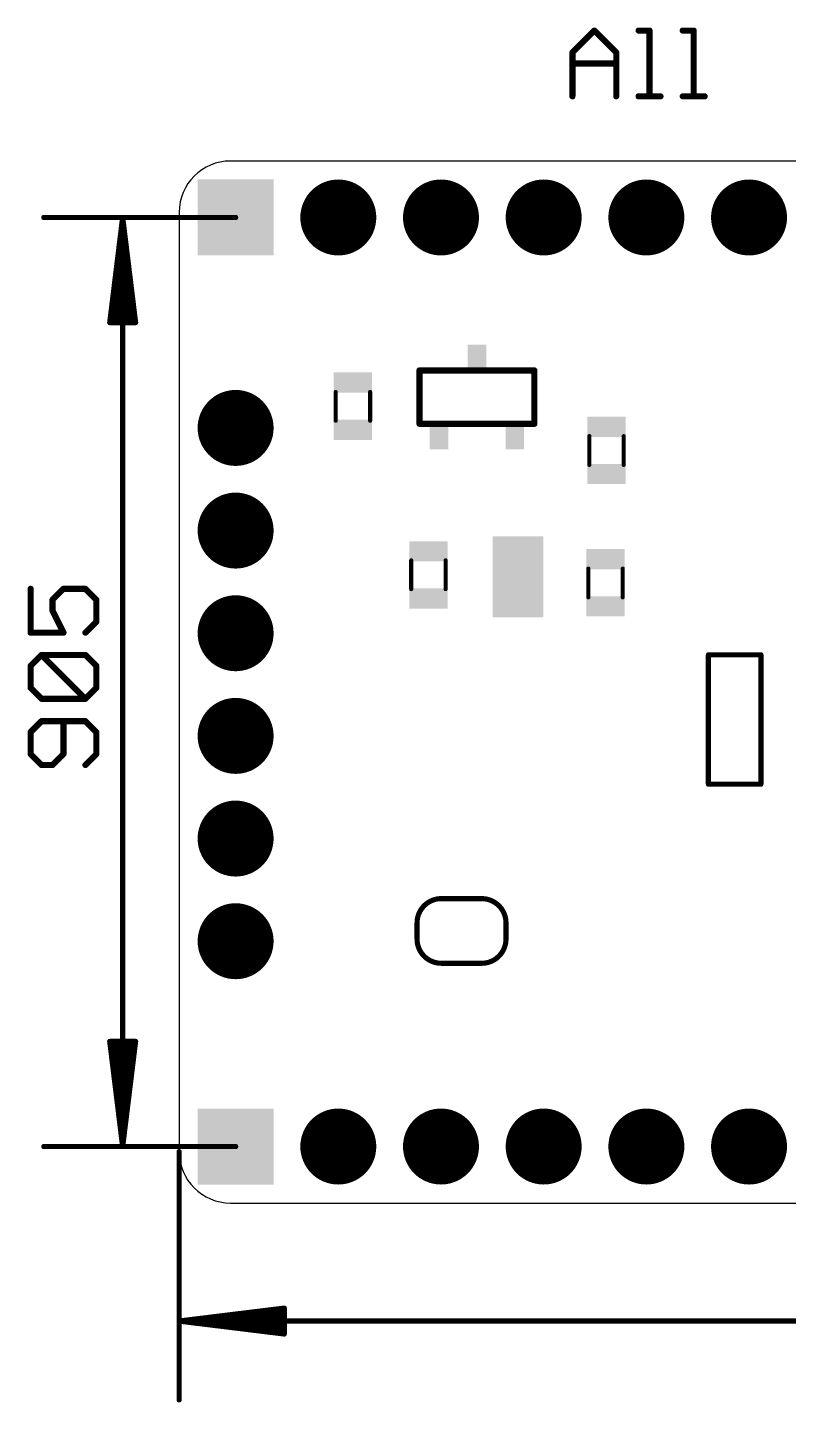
# Model space of a CAD drawing. Extents: x -0.15 to 2.2, y -0.19 to 1.16.
# Drawn here: x -0.148 to 0.593, y -0.194 to 1.145 of the extents above; entities that cross this region are included whole.
import ezdxf

# ---------------------------------------------------------------- set-up
doc = ezdxf.new("R2010")
doc.units = 0
for name, color, linetype in [('17', 82, 'CONTINUOUS'), ('20', 7, 'CONTINUOUS'), ('51', 53, 'CONTINUOUS')]:
    doc.layers.add(name, color=color, linetype=linetype)

# ---------------------------------------------------------------- blocks, each defined once
blk = doc.blocks.new('RECT')
blk.add_solid([(-0.5, -0.5), (0.5, -0.5), (-0.5, 0.5), (0.5, 0.5)])
blk = doc.blocks.new('ROUNDP')
at = {"const_width": 0.5}
blk.add_lwpolyline([(0, -0.25, 1), (0, 0.25, 1), (0, -0.25)], format="xyb", dxfattribs=at)
blk = doc.blocks.new('SQUAREP')
blk.add_solid([(-0.5, -0.5), (0.5, -0.5), (-0.5, 0.5), (0.5, 0.5)])

msp = doc.modelspace()

# ---------------------------------------------------------------- linework, layer by layer
at = {"layer": '20'}
for p, q in [((1.96, 1.015), (0.05, 1.015)), ((0, 0.965), (0, 0.05)), ((0.05, 0), (1.96, 0))]:
    msp.add_line(p, q, dxfattribs=at)
for centre, start, end in [((0.05, 0.965), 90, 180), ((0.05, 0.05), 180, 270)]:
    msp.add_arc(centre, 0.05, start, end, dxfattribs=at)
at = {"layer": '51'}
for points, const_width in [([(0.383, 1.120703), (0.404352, 1.142055)], 0.006), ([(0.404352, 1.142055), (0.425703, 1.120703)], 0.006), ([(0.447455, 1.142055), (0.458131, 1.142055)], 0.006), ([(0.458131, 1.142055), (0.458131, 1.078)], 0.006), ([(0.490425, 1.142055), (0.501101, 1.142055)], 0.006), ([(0.501101, 1.142055), (0.501101, 1.078)], 0.006), ([(0.383, 1.078), (0.383, 1.120703)], 0.006), ([(0.383, 1.110027), (0.425703, 1.110027)], 0.006), ([(0.425703, 1.120703), (0.425703, 1.078)], 0.006), ([(0.447455, 1.078), (0.468806, 1.078)], 0.006), ([(0.490425, 1.078), (0.511776, 1.078)], 0.006), ([(0.055, 0.96), (-0.131772, 0.96)], 0.005118), ([(-0.055, 0.96), (-0.067569, 0.857638)], 0.005118), ([(-0.055, 0.96), (-0.065236, 0.857638)], 0.005118), ([(-0.055, 0.96), (-0.060118, 0.857638)], 0.005118), ([(-0.055, 0.96), (-0.055, 0.055)], 0.005118), ([(-0.042431, 0.857638), (-0.055, 0.96)], 0.005118), ([(-0.049882, 0.857638), (-0.055, 0.96)], 0.005118), ([(-0.044764, 0.857638), (-0.055, 0.96)], 0.005118), ([(-0.067569, 0.857638), (-0.042431, 0.857638)], 0.005118), ([(0.234016, 0.759016), (0.234016, 0.810984)], 0.006), ([(0.234016, 0.810984), (0.345984, 0.810984)], 0.006), ([(0.345984, 0.810984), (0.345984, 0.759016)], 0.006), ([(0.152504, 0.790016), (0.152504, 0.761984)], 0.004), ([(0.186008, 0.790016), (0.186008, 0.761984)], 0.004), ([(0.345984, 0.759016), (0.234016, 0.759016)], 0.006), ([(0.399504, 0.747016), (0.399504, 0.718984)], 0.004), ([(0.433008, 0.747016), (0.433008, 0.718984)], 0.004), ([(0.225992, 0.597984), (0.225992, 0.626016)], 0.004), ([(0.259496, 0.597984), (0.259496, 0.626016)], 0.004), ([(0.398504, 0.618016), (0.398504, 0.589984)], 0.004), ([(0.432008, 0.618016), (0.432008, 0.589984)], 0.004), ([(-0.144673, 0.598301), (-0.144673, 0.555598)], 0.006), ([(-0.123321, 0.587625), (-0.112645, 0.598301)], 0.006), ([(-0.123321, 0.57695), (-0.123321, 0.587625)], 0.006), ([(-0.112645, 0.598301), (-0.091294, 0.598301)], 0.006), ([(-0.091294, 0.598301), (-0.080618, 0.587625)], 0.006), ([(-0.080618, 0.587625), (-0.080618, 0.566274)], 0.006), ([(-0.112645, 0.555598), (-0.123321, 0.57695)], 0.006), ([(-0.080618, 0.566274), (-0.091294, 0.555598)], 0.006), ([(-0.144673, 0.555598), (-0.112645, 0.555598)], 0.006), ([(-0.144673, 0.523171), (-0.133997, 0.533846)], 0.006), ([(-0.133997, 0.533846), (-0.091294, 0.533846)], 0.006), ([(-0.091294, 0.491143), (-0.133997, 0.533846)], 0.006), ([(-0.091294, 0.533846), (-0.080618, 0.523171)], 0.006), ([(0.515409, 0.408008), (0.515409, 0.533992)], 0.005), ([(0.515409, 0.533992), (0.566591, 0.533992)], 0.005), ([(0.566591, 0.533992), (0.566591, 0.408008)], 0.005), ([(-0.144673, 0.501819), (-0.144673, 0.523171)], 0.006), ([(-0.080618, 0.523171), (-0.080618, 0.501819)], 0.006), ([(-0.133997, 0.491143), (-0.144673, 0.501819)], 0.006), ([(-0.080618, 0.501819), (-0.091294, 0.491143)], 0.006), ([(-0.091294, 0.491143), (-0.133997, 0.491143)], 0.006), ([(-0.133997, 0.469391), (-0.144673, 0.458716)], 0.006), ([(-0.091294, 0.469391), (-0.133997, 0.469391)], 0.006), ([(-0.112645, 0.437364), (-0.112645, 0.469391)], 0.006), ([(-0.080618, 0.458716), (-0.091294, 0.469391)], 0.006), ([(-0.144673, 0.458716), (-0.144673, 0.437364)], 0.006), ([(-0.080618, 0.437364), (-0.080618, 0.458716)], 0.006), ([(-0.144673, 0.437364), (-0.133997, 0.426688)], 0.006), ([(-0.133997, 0.426688), (-0.123321, 0.426688)], 0.006), ([(-0.123321, 0.426688), (-0.112645, 0.437364)], 0.006), ([(-0.091294, 0.426688), (-0.080618, 0.437364)], 0.006), ([(0.566591, 0.408008), (0.515409, 0.408008)], 0.005), ([(0.255315, 0.296496), (0.294685, 0.296496)], 0.005), ([(0.231693, 0.257126), (0.231693, 0.272874)], 0.005), ([(0.318307, 0.272874), (0.318307, 0.257126)], 0.005), ([(0.294685, 0.233504), (0.255315, 0.233504)], 0.005), ([(-0.055, 0.055), (-0.067569, 0.157362)], 0.005118), ([(-0.067569, 0.157362), (-0.042431, 0.157362)], 0.005118), ([(-0.055, 0.055), (-0.065236, 0.157362)], 0.005118), ([(-0.055, 0.055), (-0.060118, 0.157362)], 0.005118), ([(-0.042431, 0.157362), (-0.055, 0.055)], 0.005118), ([(-0.049882, 0.157362), (-0.055, 0.055)], 0.005118), ([(-0.044764, 0.157362), (-0.055, 0.055)], 0.005118), ([(0.055, 0.055), (-0.131772, 0.055)], 0.005118), ([(0, 0.05), (0, -0.191772)], 0.005118), ([(0, -0.115), (0.102362, -0.102431)], 0.005118), ([(0, -0.115), (0.102362, -0.104764)], 0.005118), ([(0.102362, -0.102431), (0.102362, -0.127569)], 0.005118), ([(0, -0.115), (0.102362, -0.109882)], 0.005118), ([(0, -0.115), (2.01, -0.115)], 0.005118), ([(0.102362, -0.127569), (0, -0.115)], 0.005118), ([(0.102362, -0.120118), (0, -0.115)], 0.005118), ([(0.102362, -0.125236), (0, -0.115)], 0.005118)]:
    msp.add_lwpolyline(points, dxfattribs=dict(at, const_width=const_width))
for points, const_width in [([(0.405412, 1.143115, 1), (0.403291, 1.140994)], 0.003), ([(0.405412, 1.140994, 1), (0.403291, 1.143115)], 0.003), ([(0.447455, 1.143555, 1), (0.447455, 1.140555)], 0.003), ([(0.459631, 1.142055, 1), (0.456631, 1.142055)], 0.003), ([(0.458131, 1.140555, 1), (0.458131, 1.143555)], 0.003), ([(0.490425, 1.143555, 1), (0.490425, 1.140555)], 0.003), ([(0.502601, 1.142055, 1), (0.499601, 1.142055)], 0.003), ([(0.501101, 1.140555, 1), (0.501101, 1.143555)], 0.003), ([(0.3845, 1.120703, 1), (0.3815, 1.120703)], 0.003), ([(0.381939, 1.121764, 1), (0.384061, 1.119642)], 0.003), ([(0.383, 1.111527, 1), (0.383, 1.108527)], 0.003), ([(0.427203, 1.120703, 1), (0.424203, 1.120703)], 0.003), ([(0.424642, 1.119642, 1), (0.426764, 1.121764)], 0.003), ([(0.425703, 1.108527, 1), (0.425703, 1.111527)], 0.003), ([(0.3815, 1.078, 1), (0.3845, 1.078)], 0.003), ([(0.424203, 1.078, 1), (0.427203, 1.078)], 0.003), ([(0.447455, 1.0795, 1), (0.447455, 1.0765)], 0.003), ([(0.456631, 1.078, 1), (0.459631, 1.078)], 0.003), ([(0.468806, 1.0765, 1), (0.468806, 1.0795)], 0.003), ([(0.490425, 1.0795, 1), (0.490425, 1.0765)], 0.003), ([(0.499601, 1.078, 1), (0.502601, 1.078)], 0.003), ([(0.511776, 1.0765, 1), (0.511776, 1.0795)], 0.003), ([(-0.131772, 0.96128, 1), (-0.131772, 0.95872)], 0.002559), ([(-0.05372, 0.96, 1), (-0.05628, 0.96)], 0.002559), ([(-0.05373, 0.960156, 1), (-0.05627, 0.959844)], 0.002559), ([(-0.053722, 0.960064, 1), (-0.056278, 0.959936)], 0.002559), ([(-0.053727, 0.960127, 1), (-0.056273, 0.959873)], 0.002559), ([(-0.053722, 0.959936, 1), (-0.056278, 0.960064)], 0.002559), ([(-0.053727, 0.959873, 1), (-0.056273, 0.960127)], 0.002559), ([(-0.05373, 0.959844, 1), (-0.05627, 0.960156)], 0.002559), ([(0.055, 0.95872, 1), (0.055, 0.96128)], 0.002559), ([(-0.067569, 0.858917, 1), (-0.067569, 0.856358)], 0.002559), ([(-0.068839, 0.857794, 1), (-0.066299, 0.857482)], 0.002559), ([(-0.066509, 0.857765, 1), (-0.063963, 0.85751)], 0.002559), ([(-0.061396, 0.857702, 1), (-0.05884, 0.857574)], 0.002559), ([(-0.05116, 0.857574, 1), (-0.048604, 0.857702)], 0.002559), ([(-0.046037, 0.85751, 1), (-0.043491, 0.857765)], 0.002559), ([(-0.043701, 0.857482, 1), (-0.041161, 0.857794)], 0.002559), ([(-0.042431, 0.856358, 1), (-0.042431, 0.858917)], 0.002559), ([(0.235516, 0.810984, 1), (0.232516, 0.810984)], 0.003), ([(0.234016, 0.812484, 1), (0.234016, 0.809484)], 0.003), ([(0.347484, 0.810984, 1), (0.344484, 0.810984)], 0.003), ([(0.345984, 0.809484, 1), (0.345984, 0.812484)], 0.003), ([(0.153504, 0.790016, 1), (0.151504, 0.790016)], 0.002), ([(0.187008, 0.790016, 1), (0.185008, 0.790016)], 0.002), ([(0.151504, 0.761984, 1), (0.153504, 0.761984)], 0.002), ([(0.185008, 0.761984, 1), (0.187008, 0.761984)], 0.002), ([(0.234016, 0.760516, 1), (0.234016, 0.757516)], 0.003), ([(0.232516, 0.759016, 1), (0.235516, 0.759016)], 0.003), ([(0.344484, 0.759016, 1), (0.347484, 0.759016)], 0.003), ([(0.345984, 0.757516, 1), (0.345984, 0.760516)], 0.003), ([(0.400504, 0.747016, 1), (0.398504, 0.747016)], 0.002), ([(0.434008, 0.747016, 1), (0.432008, 0.747016)], 0.002), ([(0.398504, 0.718984, 1), (0.400504, 0.718984)], 0.002), ([(0.432008, 0.718984, 1), (0.434008, 0.718984)], 0.002), ([(0.226992, 0.626016, 1), (0.224992, 0.626016)], 0.002), ([(0.260496, 0.626016, 1), (0.258496, 0.626016)], 0.002), ([(0.399504, 0.618016, 1), (0.397504, 0.618016)], 0.002), ([(0.433008, 0.618016, 1), (0.431008, 0.618016)], 0.002), ([(-0.143173, 0.598301, 1), (-0.146173, 0.598301)], 0.003), ([(-0.121821, 0.587625, 1), (-0.124821, 0.587625)], 0.003), ([(-0.124382, 0.588686, 1), (-0.122261, 0.586565)], 0.003), ([(-0.112645, 0.599801, 1), (-0.112645, 0.596801)], 0.003), ([(-0.111585, 0.597241, 1), (-0.113706, 0.599362)], 0.003), ([(-0.090233, 0.599362, 1), (-0.092354, 0.597241)], 0.003), ([(-0.091294, 0.596801, 1), (-0.091294, 0.599801)], 0.003), ([(-0.079118, 0.587625, 1), (-0.082118, 0.587625)], 0.003), ([(-0.081679, 0.586565, 1), (-0.079557, 0.588686)], 0.003), ([(0.224992, 0.597984, 1), (0.226992, 0.597984)], 0.002), ([(0.258496, 0.597984, 1), (0.260496, 0.597984)], 0.002), ([(0.397504, 0.589984, 1), (0.399504, 0.589984)], 0.002), ([(0.431008, 0.589984, 1), (0.433008, 0.589984)], 0.002), ([(-0.12198, 0.577621, 1), (-0.124663, 0.576279)], 0.003), ([(-0.124821, 0.57695, 1), (-0.121821, 0.57695)], 0.003), ([(-0.082118, 0.566274, 1), (-0.079118, 0.566274)], 0.003), ([(-0.079557, 0.565213, 1), (-0.081679, 0.567335)], 0.003), ([(-0.144673, 0.557098, 1), (-0.144673, 0.554098)], 0.003), ([(-0.146173, 0.555598, 1), (-0.143173, 0.555598)], 0.003), ([(-0.113987, 0.554927, 1), (-0.111304, 0.556269)], 0.003), ([(-0.112645, 0.554098, 1), (-0.112645, 0.557098)], 0.003), ([(-0.092354, 0.556659, 1), (-0.090233, 0.554538)], 0.003), ([(-0.132936, 0.534907, 1), (-0.135058, 0.532786)], 0.003), ([(-0.133997, 0.535346, 1), (-0.133997, 0.532346)], 0.003), ([(-0.132936, 0.532786, 1), (-0.135058, 0.534907)], 0.003), ([(-0.090233, 0.534907, 1), (-0.092354, 0.532786)], 0.003), ([(-0.091294, 0.532346, 1), (-0.091294, 0.535346)], 0.003), ([(0.516659, 0.533992, 1), (0.514159, 0.533992)], 0.0025), ([(0.515409, 0.535242, 1), (0.515409, 0.532742)], 0.0025), ([(0.567841, 0.533992, 1), (0.565341, 0.533992)], 0.0025), ([(0.566591, 0.532742, 1), (0.566591, 0.535242)], 0.0025), ([(-0.143173, 0.523171, 1), (-0.146173, 0.523171)], 0.003), ([(-0.145733, 0.524231, 1), (-0.143612, 0.52211)], 0.003), ([(-0.079118, 0.523171, 1), (-0.082118, 0.523171)], 0.003), ([(-0.081679, 0.52211, 1), (-0.079557, 0.524231)], 0.003), ([(-0.143612, 0.50288, 1), (-0.145733, 0.500758)], 0.003), ([(-0.146173, 0.501819, 1), (-0.143173, 0.501819)], 0.003), ([(-0.082118, 0.501819, 1), (-0.079118, 0.501819)], 0.003), ([(-0.079557, 0.500758, 1), (-0.081679, 0.50288)], 0.003), ([(-0.133997, 0.492643, 1), (-0.133997, 0.489643)], 0.003), ([(-0.135058, 0.490083, 1), (-0.132936, 0.492204)], 0.003), ([(-0.092354, 0.492204, 1), (-0.090233, 0.490083)], 0.003), ([(-0.092354, 0.490083, 1), (-0.090233, 0.492204)], 0.003), ([(-0.091294, 0.489643, 1), (-0.091294, 0.492643)], 0.003), ([(-0.133997, 0.470891, 1), (-0.133997, 0.467891)], 0.003), ([(-0.132936, 0.468331, 1), (-0.135058, 0.470452)], 0.003), ([(-0.111145, 0.469391, 1), (-0.114145, 0.469391)], 0.003), ([(-0.090233, 0.470452, 1), (-0.092354, 0.468331)], 0.003), ([(-0.091294, 0.467891, 1), (-0.091294, 0.470891)], 0.003), ([(-0.143173, 0.458716, 1), (-0.146173, 0.458716)], 0.003), ([(-0.145733, 0.459776, 1), (-0.143612, 0.457655)], 0.003), ([(-0.079118, 0.458716, 1), (-0.082118, 0.458716)], 0.003), ([(-0.081679, 0.457655, 1), (-0.079557, 0.459776)], 0.003), ([(-0.143612, 0.438425, 1), (-0.145733, 0.436303)], 0.003), ([(-0.146173, 0.437364, 1), (-0.143173, 0.437364)], 0.003), ([(-0.133997, 0.428188, 1), (-0.133997, 0.425188)], 0.003), ([(-0.135058, 0.425628, 1), (-0.132936, 0.427749)], 0.003), ([(-0.124382, 0.427749, 1), (-0.122261, 0.425628)], 0.003), ([(-0.123321, 0.425188, 1), (-0.123321, 0.428188)], 0.003), ([(-0.114145, 0.437364, 1), (-0.111145, 0.437364)], 0.003), ([(-0.111585, 0.436303, 1), (-0.113706, 0.438425)], 0.003), ([(-0.092354, 0.427749, 1), (-0.090233, 0.425628)], 0.003), ([(-0.082118, 0.437364, 1), (-0.079118, 0.437364)], 0.003), ([(-0.079557, 0.436303, 1), (-0.081679, 0.438425)], 0.003), ([(0.515409, 0.409258, 1), (0.515409, 0.406758)], 0.0025), ([(0.514159, 0.408008, 1), (0.516659, 0.408008)], 0.0025), ([(0.565341, 0.408008, 1), (0.567841, 0.408008)], 0.0025), ([(0.566591, 0.406758, 1), (0.566591, 0.409258)], 0.0025), ([(0.255315, 0.296496, 0.414214), (0.231693, 0.272874)], 0.005), ([(0.255315, 0.297746, 1), (0.255315, 0.295246)], 0.0025), ([(0.255315, 0.295246, 1), (0.255315, 0.297746)], 0.0025), ([(0.318307, 0.272874, 0.414214), (0.294685, 0.296496)], 0.005), ([(0.294685, 0.297746, 1), (0.294685, 0.295246)], 0.0025), ([(0.294685, 0.295246, 1), (0.294685, 0.297746)], 0.0025), ([(0.232943, 0.272874, 1), (0.230443, 0.272874)], 0.0025), ([(0.230443, 0.272874, 1), (0.232943, 0.272874)], 0.0025), ([(0.319557, 0.272874, 1), (0.317057, 0.272874)], 0.0025), ([(0.317057, 0.272874, 1), (0.319557, 0.272874)], 0.0025), ([(0.231693, 0.257126, 0.414214), (0.255315, 0.233504)], 0.005), ([(0.232943, 0.257126, 1), (0.230443, 0.257126)], 0.0025), ([(0.230443, 0.257126, 1), (0.232943, 0.257126)], 0.0025), ([(0.294685, 0.233504, 0.414214), (0.318307, 0.257126)], 0.005), ([(0.319557, 0.257126, 1), (0.317057, 0.257126)], 0.0025), ([(0.317057, 0.257126, 1), (0.319557, 0.257126)], 0.0025), ([(0.255315, 0.234754, 1), (0.255315, 0.232254)], 0.0025), ([(0.255315, 0.232254, 1), (0.255315, 0.234754)], 0.0025), ([(0.294685, 0.234754, 1), (0.294685, 0.232254)], 0.0025), ([(0.294685, 0.232254, 1), (0.294685, 0.234754)], 0.0025), ([(-0.066299, 0.157518, 1), (-0.068839, 0.157206)], 0.002559), ([(-0.067569, 0.158642, 1), (-0.067569, 0.156083)], 0.002559), ([(-0.063963, 0.15749, 1), (-0.066509, 0.157235)], 0.002559), ([(-0.05884, 0.157426, 1), (-0.061396, 0.157298)], 0.002559), ([(-0.048604, 0.157298, 1), (-0.05116, 0.157426)], 0.002559), ([(-0.043491, 0.157235, 1), (-0.046037, 0.15749)], 0.002559), ([(-0.041161, 0.157206, 1), (-0.043701, 0.157518)], 0.002559), ([(-0.042431, 0.156083, 1), (-0.042431, 0.158642)], 0.002559), ([(-0.131772, 0.05628, 1), (-0.131772, 0.05372)], 0.002559), ([(-0.05627, 0.055156, 1), (-0.05373, 0.054844)], 0.002559), ([(-0.056273, 0.055127, 1), (-0.053727, 0.054873)], 0.002559), ([(-0.056278, 0.055064, 1), (-0.053722, 0.054936)], 0.002559), ([(-0.05628, 0.055, 1), (-0.05372, 0.055)], 0.002559), ([(-0.056278, 0.054936, 1), (-0.053722, 0.055064)], 0.002559), ([(-0.056273, 0.054873, 1), (-0.053727, 0.055127)], 0.002559), ([(-0.05627, 0.054844, 1), (-0.05373, 0.055156)], 0.002559), ([(0.055, 0.05372, 1), (0.055, 0.05628)], 0.002559), ([(0.00128, 0.05, 1), (-0.00128, 0.05)], 0.002559), ([(0.103642, -0.102431, 1), (0.101083, -0.102431)], 0.002559), ([(0.102518, -0.103701, 1), (0.102206, -0.101161)], 0.002559), ([(0.10249, -0.106037, 1), (0.102235, -0.103491)], 0.002559), ([(0, -0.11372, 1), (0, -0.11628)], 0.002559), ([(0.000156, -0.11373, 1), (-0.000156, -0.11627)], 0.002559), ([(0.000064, -0.113722, 1), (-0.000064, -0.116278)], 0.002559), ([(0.000127, -0.113727, 1), (-0.000127, -0.116273)], 0.002559), ([(-0.000064, -0.113722, 1), (0.000064, -0.116278)], 0.002559), ([(-0.000127, -0.113727, 1), (0.000127, -0.116273)], 0.002559), ([(-0.000156, -0.11373, 1), (0.000156, -0.11627)], 0.002559), ([(0.102426, -0.11116, 1), (0.102298, -0.108604)], 0.002559), ([(0.102298, -0.121396, 1), (0.102426, -0.11884)], 0.002559), ([(0.101083, -0.127569, 1), (0.103642, -0.127569)], 0.002559), ([(0.102206, -0.128839, 1), (0.102518, -0.126299)], 0.002559), ([(0.102235, -0.126509, 1), (0.10249, -0.123963)], 0.002559), ([(-0.00128, -0.191772, 1), (0.00128, -0.191772)], 0.002559)]:
    msp.add_lwpolyline(points, format="xyb", dxfattribs=dict(at, const_width=const_width))

# ---------------------------------------------------------------- block references
at = {"layer": '17', "xscale": 0.074, "yscale": 0.074}
for name, p, rotation in [('SQUAREP', (0.055, 0.96), 90), ('SQUAREP', (0.055, 0.96), 90), ('ROUNDP', (0.155, 0.96), 90), ('ROUNDP', (0.155, 0.96), 90), ('ROUNDP', (0.255, 0.96), 90), ('ROUNDP', (0.255, 0.96), 90), ('ROUNDP', (0.355, 0.96), 90), ('ROUNDP', (0.355, 0.96), 90), ('ROUNDP', (0.455, 0.96), 90), ('ROUNDP', (0.455, 0.96), 90), ('ROUNDP', (0.555, 0.96), 90), ('ROUNDP', (0.555, 0.96), 90), ('ROUNDP', (0.055, 0.755), 180), ('ROUNDP', (0.055, 0.755), 180), ('ROUNDP', (0.055, 0.655), 180), ('ROUNDP', (0.055, 0.655), 180), ('ROUNDP', (0.055, 0.555), 180), ('ROUNDP', (0.055, 0.555), 180), ('ROUNDP', (0.055, 0.455), 180), ('ROUNDP', (0.055, 0.455), 180), ('ROUNDP', (0.055, 0.355), 180), ('ROUNDP', (0.055, 0.355), 180), ('ROUNDP', (0.055, 0.255), 180), ('ROUNDP', (0.055, 0.255), 180), ('SQUAREP', (0.055, 0.055), 90), ('SQUAREP', (0.055, 0.055), 90), ('ROUNDP', (0.155, 0.055), 90), ('ROUNDP', (0.155, 0.055), 90), ('ROUNDP', (0.255, 0.055), 90), ('ROUNDP', (0.255, 0.055), 90), ('ROUNDP', (0.355, 0.055), 90), ('ROUNDP', (0.355, 0.055), 90), ('ROUNDP', (0.455, 0.055), 90), ('ROUNDP', (0.455, 0.055), 90), ('ROUNDP', (0.555, 0.055), 90), ('ROUNDP', (0.555, 0.055), 90)]:
    msp.add_blockref(name, p, dxfattribs=dict(at, rotation=rotation))
at = {"layer": '51'}
for p, xscale, yscale in [((0.055, 0.96), 0.02, 0.02), ((0.155, 0.96), 0.02, 0.02), ((0.255, 0.96), 0.02, 0.02), ((0.355, 0.96), 0.02, 0.02), ((0.455, 0.96), 0.02, 0.02), ((0.555, 0.96), 0.02, 0.02), ((0.29, 0.8245), 0.018, 0.023), ((0.253, 0.7455), 0.018, 0.023), ((0.327, 0.7455), 0.018, 0.023), ((0.055, 0.055), 0.02, 0.02), ((0.155, 0.055), 0.02, 0.02), ((0.255, 0.055), 0.02, 0.02), ((0.355, 0.055), 0.02, 0.02), ((0.455, 0.055), 0.02, 0.02), ((0.555, 0.055), 0.02, 0.02)]:
    msp.add_blockref('RECT', p, dxfattribs=dict(at, xscale=xscale, yscale=yscale))
for p, xscale, yscale, rotation in [((0.169201, 0.799156), 0.019689, 0.037402, 270), ((0.055, 0.755), 0.02, 0.02, 90), ((0.416201, 0.756156), 0.019689, 0.037402, 270), ((0.169201, 0.753156), 0.019689, 0.037402, 270), ((0.416201, 0.710156), 0.019689, 0.037402, 270), ((0.055, 0.655), 0.02, 0.02, 90), ((0.242799, 0.634844), 0.019689, 0.037402, 90), ((0.33, 0.61), 0.07874, 0.049213, 270), ((0.415201, 0.627156), 0.019689, 0.037402, 270), ((0.242799, 0.588844), 0.019689, 0.037402, 90), ((0.415201, 0.581156), 0.019689, 0.037402, 270), ((0.055, 0.555), 0.02, 0.02, 90), ((0.055, 0.455), 0.02, 0.02, 90), ((0.055, 0.355), 0.02, 0.02, 90), ((0.055, 0.255), 0.02, 0.02, 90)]:
    msp.add_blockref('RECT', p, dxfattribs=dict(at, xscale=xscale, yscale=yscale, rotation=rotation))

doc.saveas('drawing.dxf')
